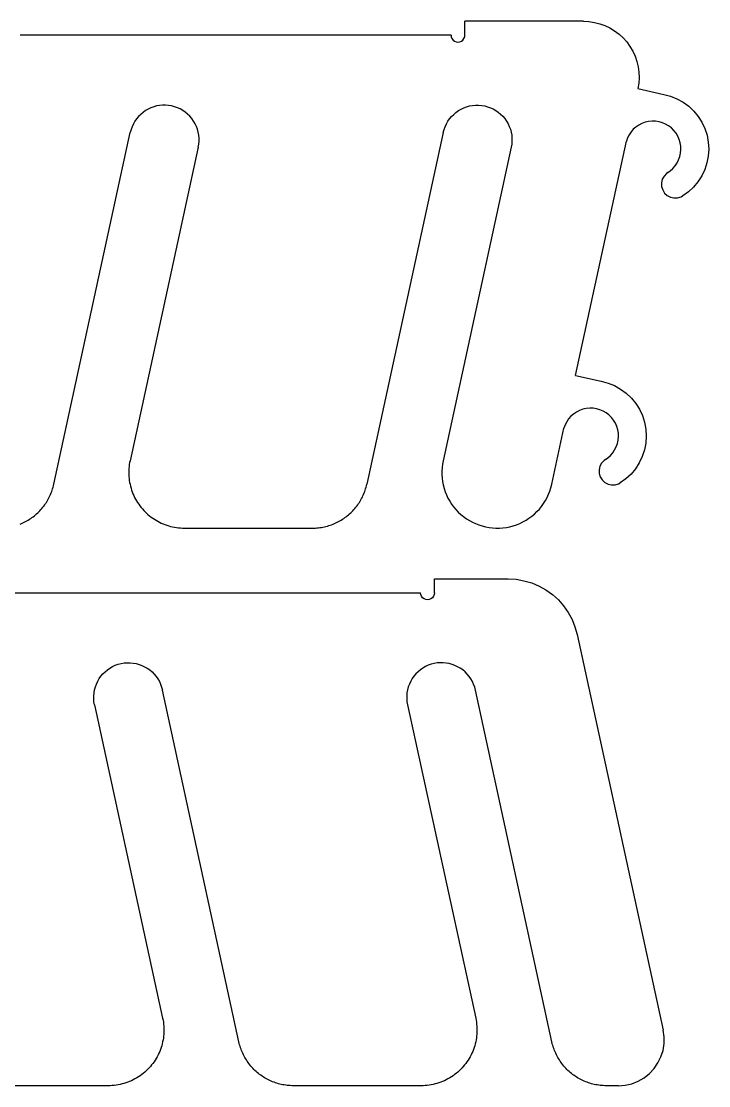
# Model space of a CAD drawing. Extents: x -20.1 to 20.1, y -11.2 to 11.2.
# Drawn here: x 7.72 to 20.08, y -7.98 to 11.17 of the extents above; entities that cross this region are included whole.
import ezdxf

# ---------------------------------------------------------------- set-up
doc = ezdxf.new("R2010")
doc.units = 0
doc.header["$MEASUREMENT"] = 0
doc.layers.get('0').update_dxf_attribs({"linetype": 'CONTINUOUS'})

msp = doc.modelspace()

# ---------------------------------------------------------------- linework, layer by layer
for p, q in [((17.828, 11.166), (15.697, 11.166)), ((15.697, 10.916), (15.697, 11.166)), ((17.828, 11.166), (17.927, 11.161)), ((17.927, 11.161), (18.025, 11.146)), ((18.025, 11.146), (18.121, 11.122)), ((18.121, 11.122), (18.214, 11.088)), ((15.447, 10.916), (7.697, 10.916)), ((15.447, 10.916), (15.451, 10.884)), ((15.693, 10.884), (15.697, 10.916)), ((18.214, 11.088), (18.304, 11.046)), ((18.304, 11.046), (18.388, 10.994)), ((18.388, 10.994), (18.468, 10.935)), ((18.468, 10.935), (18.541, 10.868)), ((15.451, 10.884), (15.464, 10.854)), ((15.464, 10.854), (15.484, 10.828)), ((15.484, 10.828), (15.51, 10.808)), ((15.51, 10.808), (15.54, 10.795)), ((15.54, 10.795), (15.572, 10.791)), ((15.572, 10.791), (15.605, 10.795)), ((15.605, 10.795), (15.635, 10.808)), ((15.635, 10.808), (15.661, 10.828)), ((15.661, 10.828), (15.68, 10.854)), ((15.68, 10.854), (15.693, 10.884)), ((18.541, 10.868), (18.607, 10.794)), ((18.607, 10.794), (18.665, 10.713)), ((18.665, 10.713), (18.715, 10.628)), ((18.715, 10.628), (18.756, 10.538)), ((18.756, 10.538), (18.789, 10.444)), ((18.789, 10.444), (18.811, 10.348)), ((18.811, 10.348), (18.824, 10.249)), ((18.828, 10.15), (18.821, 10.051)), ((18.824, 10.249), (18.828, 10.15)), ((18.821, 10.051), (18.805, 9.954)), ((18.805, 9.954), (19.271, 9.852)), ((19.271, 9.852), (19.393, 9.82)), ((19.393, 9.82), (19.51, 9.774)), ((19.51, 9.774), (19.619, 9.713)), ((9.999, 9.586), (9.952, 9.559)), ((10.049, 9.61), (9.999, 9.586)), ((10.1, 9.629), (10.049, 9.61)), ((10.153, 9.643), (10.1, 9.629)), ((10.206, 9.653), (10.153, 9.643)), ((10.26, 9.658), (10.206, 9.653)), ((10.315, 9.658), (10.26, 9.658)), ((10.369, 9.653), (10.315, 9.658)), ((10.423, 9.644), (10.369, 9.653)), ((10.476, 9.63), (10.423, 9.644)), ((10.527, 9.612), (10.476, 9.63)), ((10.577, 9.589), (10.527, 9.612)), ((10.624, 9.562), (10.577, 9.589)), ((15.581, 9.559), (15.628, 9.586)), ((15.628, 9.586), (15.677, 9.61)), ((15.677, 9.61), (15.728, 9.629)), ((15.728, 9.629), (15.781, 9.643)), ((15.781, 9.643), (15.835, 9.653)), ((15.835, 9.653), (15.889, 9.658)), ((15.889, 9.658), (15.943, 9.658)), ((15.943, 9.658), (15.998, 9.653)), ((15.998, 9.653), (16.052, 9.644)), ((16.052, 9.644), (16.104, 9.63)), ((16.104, 9.63), (16.156, 9.612)), ((16.156, 9.612), (16.205, 9.589)), ((16.205, 9.589), (16.252, 9.562)), ((19.619, 9.713), (19.721, 9.639)), ((19.721, 9.639), (19.812, 9.552)), ((9.793, 9.412), (9.762, 9.367)), ((9.828, 9.454), (9.793, 9.412)), ((9.866, 9.492), (9.828, 9.454)), ((9.908, 9.528), (9.866, 9.492)), ((9.952, 9.559), (9.908, 9.528)), ((10.669, 9.531), (10.624, 9.562)), ((10.711, 9.496), (10.669, 9.531)), ((10.749, 9.457), (10.711, 9.496)), ((10.785, 9.416), (10.749, 9.457)), ((10.816, 9.371), (10.785, 9.416)), ((15.39, 9.367), (15.421, 9.412)), ((15.421, 9.412), (15.456, 9.454)), ((15.456, 9.454), (15.495, 9.492)), ((15.495, 9.492), (15.536, 9.528)), ((15.536, 9.528), (15.581, 9.559)), ((16.252, 9.562), (16.297, 9.531)), ((16.297, 9.531), (16.339, 9.496)), ((16.339, 9.496), (16.378, 9.457)), ((16.378, 9.457), (16.413, 9.416)), ((16.413, 9.416), (16.444, 9.371)), ((19.812, 9.552), (19.892, 9.455)), ((19.892, 9.455), (19.958, 9.349)), ((9.693, 9.219), (9.68, 9.166)), ((9.712, 9.27), (9.693, 9.219)), ((9.735, 9.32), (9.712, 9.27)), ((9.762, 9.367), (9.735, 9.32)), ((10.843, 9.324), (10.816, 9.371)), ((10.867, 9.275), (10.843, 9.324)), ((10.886, 9.224), (10.867, 9.275)), ((10.9, 9.171), (10.886, 9.224)), ((15.308, 9.166), (15.322, 9.219)), ((15.322, 9.219), (15.34, 9.27)), ((15.34, 9.27), (15.363, 9.32)), ((15.363, 9.32), (15.39, 9.367)), ((16.444, 9.371), (16.472, 9.324)), ((16.472, 9.324), (16.495, 9.275)), ((16.495, 9.275), (16.514, 9.224)), ((16.514, 9.224), (16.528, 9.171)), ((18.725, 9.223), (18.684, 9.175)), ((18.772, 9.264), (18.725, 9.223)), ((18.824, 9.3), (18.772, 9.264)), ((18.88, 9.329), (18.824, 9.3)), ((18.939, 9.35), (18.88, 9.329)), ((19, 9.364), (18.939, 9.35)), ((19.063, 9.37), (19, 9.364)), ((19.125, 9.368), (19.063, 9.37)), ((19.187, 9.359), (19.125, 9.368)), ((19.248, 9.342), (19.187, 9.359)), ((19.305, 9.317), (19.248, 9.342)), ((19.36, 9.285), (19.305, 9.317)), ((19.409, 9.247), (19.36, 9.285)), ((19.454, 9.203), (19.409, 9.247)), ((19.493, 9.153), (19.454, 9.203)), ((19.958, 9.349), (20.012, 9.235)), ((20.012, 9.235), (20.05, 9.115)), ((8.304, 2.836), (9.68, 9.166)), ((10.91, 9.117), (10.9, 9.171)), ((10.915, 9.063), (10.91, 9.117)), ((10.91, 8.954), (10.915, 9.009)), ((10.915, 9.009), (10.915, 9.063)), ((15.308, 9.166), (13.932, 2.836)), ((16.528, 9.171), (16.538, 9.117)), ((16.538, 9.117), (16.543, 9.063)), ((16.543, 9.009), (16.539, 8.954)), ((16.543, 9.063), (16.543, 9.009)), ((17.683, 4.791), (18.6, 9.008)), ((18.621, 9.067), (18.6, 9.008)), ((18.649, 9.123), (18.621, 9.067)), ((18.684, 9.175), (18.649, 9.123)), ((19.525, 9.099), (19.493, 9.153)), ((19.55, 9.042), (19.525, 9.099)), ((19.568, 8.982), (19.55, 9.042)), ((20.05, 9.115), (20.073, 8.992)), ((10.901, 8.901), (9.675, 3.261)), ((10.901, 8.901), (10.91, 8.954)), ((16.529, 8.901), (15.304, 3.261)), ((16.539, 8.954), (16.529, 8.901)), ((19.578, 8.92), (19.568, 8.982)), ((19.574, 8.794), (19.58, 8.857)), ((19.58, 8.857), (19.578, 8.92)), ((20.08, 8.867), (20.072, 8.741)), ((20.073, 8.992), (20.08, 8.867)), ((19.477, 8.566), (19.512, 8.618)), ((19.512, 8.618), (19.54, 8.674)), ((19.54, 8.674), (19.561, 8.733)), ((19.561, 8.733), (19.574, 8.794)), ((20.048, 8.618), (20.009, 8.499)), ((20.072, 8.741), (20.048, 8.618)), ((19.321, 8.428), (19.277, 8.381)), ((19.348, 8.445), (19.321, 8.428)), ((19.346, 8.448), (19.388, 8.477)), ((19.346, 8.448), (19.348, 8.445)), ((19.388, 8.477), (19.435, 8.518)), ((19.435, 8.518), (19.477, 8.566)), ((20.009, 8.499), (19.955, 8.385)), ((19.246, 8.323), (19.231, 8.26)), ((19.231, 8.26), (19.234, 8.195)), ((19.277, 8.381), (19.246, 8.323)), ((19.887, 8.28), (19.807, 8.183)), ((19.955, 8.385), (19.887, 8.28)), ((19.234, 8.195), (19.253, 8.133)), ((19.253, 8.133), (19.287, 8.077)), ((19.287, 8.077), (19.335, 8.033)), ((19.715, 8.098), (19.613, 8.024)), ((19.807, 8.183), (19.715, 8.098)), ((19.335, 8.033), (19.392, 8.002)), ((19.392, 8.002), (19.456, 7.988)), ((19.456, 7.988), (19.521, 7.99)), ((19.521, 7.99), (19.583, 8.009)), ((19.583, 8.009), (19.611, 8.027)), ((19.611, 8.027), (19.613, 8.024)), ((17.683, 4.791), (18.149, 4.689)), ((18.149, 4.689), (18.271, 4.657)), ((18.271, 4.657), (18.387, 4.611)), ((18.387, 4.611), (18.497, 4.55)), ((18.497, 4.55), (18.598, 4.475)), ((18.598, 4.475), (18.69, 4.389)), ((18.69, 4.389), (18.769, 4.292)), ((18.769, 4.292), (18.836, 4.186)), ((17.603, 4.06), (17.562, 4.012)), ((17.65, 4.101), (17.603, 4.06)), ((17.702, 4.137), (17.65, 4.101)), ((17.757, 4.165), (17.702, 4.137)), ((17.816, 4.187), (17.757, 4.165)), ((17.878, 4.201), (17.816, 4.187)), ((17.94, 4.207), (17.878, 4.201)), ((18.003, 4.205), (17.94, 4.207)), ((18.065, 4.196), (18.003, 4.205)), ((18.125, 4.179), (18.065, 4.196)), ((18.183, 4.154), (18.125, 4.179)), ((18.237, 4.122), (18.183, 4.154)), ((18.287, 4.084), (18.237, 4.122)), ((18.332, 4.04), (18.287, 4.084)), ((18.37, 3.99), (18.332, 4.04)), ((18.836, 4.186), (18.889, 4.072)), ((18.889, 4.072), (18.927, 3.952)), ((17.258, 2.836), (17.477, 3.845)), ((17.498, 3.904), (17.477, 3.845)), ((17.527, 3.96), (17.498, 3.904)), ((17.562, 4.012), (17.527, 3.96)), ((18.403, 3.936), (18.37, 3.99)), ((18.428, 3.879), (18.403, 3.936)), ((18.445, 3.818), (18.428, 3.879)), ((18.927, 3.952), (18.951, 3.829)), ((18.456, 3.757), (18.445, 3.818)), ((18.452, 3.631), (18.458, 3.694)), ((18.458, 3.694), (18.456, 3.757)), ((18.958, 3.704), (18.95, 3.578)), ((18.951, 3.829), (18.958, 3.704)), ((18.354, 3.403), (18.389, 3.455)), ((18.389, 3.455), (18.418, 3.511)), ((18.418, 3.511), (18.439, 3.57)), ((18.439, 3.57), (18.452, 3.631)), ((18.926, 3.455), (18.886, 3.336)), ((18.95, 3.578), (18.926, 3.455)), ((9.675, 3.261), (9.668, 3.226)), ((15.304, 3.261), (15.292, 3.199)), ((18.199, 3.265), (18.154, 3.218)), ((18.226, 3.282), (18.199, 3.265)), ((18.224, 3.285), (18.266, 3.314)), ((18.224, 3.285), (18.226, 3.282)), ((18.266, 3.314), (18.313, 3.355)), ((18.313, 3.355), (18.354, 3.403)), ((18.886, 3.336), (18.832, 3.222)), ((9.653, 3.084), (9.652, 3.049)), ((9.655, 3.12), (9.653, 3.084)), ((9.658, 3.155), (9.655, 3.12)), ((9.662, 3.191), (9.658, 3.155)), ((9.668, 3.226), (9.662, 3.191)), ((15.285, 3.137), (15.281, 3.074)), ((15.281, 3.074), (15.281, 3.011)), ((15.292, 3.199), (15.285, 3.137)), ((18.124, 3.16), (18.109, 3.097)), ((18.109, 3.097), (18.111, 3.032)), ((18.154, 3.218), (18.124, 3.16)), ((18.765, 3.117), (18.684, 3.02)), ((18.832, 3.222), (18.765, 3.117)), ((9.652, 3.049), (9.653, 3.013)), ((9.653, 3.013), (9.655, 2.977)), ((9.655, 2.977), (9.658, 2.942)), ((9.658, 2.942), (9.662, 2.906)), ((9.662, 2.906), (9.668, 2.871)), ((15.281, 3.011), (15.286, 2.949)), ((15.286, 2.949), (15.294, 2.886)), ((15.294, 2.886), (15.306, 2.825)), ((18.111, 3.032), (18.13, 2.97)), ((18.13, 2.97), (18.165, 2.914)), ((18.165, 2.914), (18.212, 2.87)), ((18.592, 2.934), (18.491, 2.861)), ((18.684, 3.02), (18.592, 2.934)), ((8.256, 2.681), (8.266, 2.706)), ((8.266, 2.706), (8.275, 2.732)), ((8.275, 2.732), (8.283, 2.757)), ((8.283, 2.757), (8.291, 2.784)), ((8.291, 2.784), (8.297, 2.81)), ((8.297, 2.81), (8.304, 2.836)), ((9.668, 2.871), (9.675, 2.836)), ((9.675, 2.836), (9.683, 2.801)), ((9.683, 2.801), (9.693, 2.767)), ((9.693, 2.767), (9.703, 2.733)), ((9.703, 2.733), (9.715, 2.699)), ((9.715, 2.699), (9.728, 2.666)), ((13.885, 2.681), (13.894, 2.706)), ((13.894, 2.706), (13.903, 2.732)), ((13.903, 2.732), (13.911, 2.757)), ((13.911, 2.757), (13.919, 2.784)), ((13.919, 2.784), (13.926, 2.81)), ((13.926, 2.81), (13.932, 2.836)), ((15.306, 2.825), (15.322, 2.764)), ((15.322, 2.764), (15.342, 2.704)), ((15.342, 2.704), (15.365, 2.646)), ((17.201, 2.657), (17.224, 2.715)), ((17.224, 2.715), (17.243, 2.775)), ((17.243, 2.775), (17.258, 2.836)), ((18.212, 2.87), (18.27, 2.839)), ((18.27, 2.839), (18.333, 2.825)), ((18.333, 2.825), (18.398, 2.827)), ((18.398, 2.827), (18.461, 2.846)), ((18.461, 2.846), (18.489, 2.864)), ((18.489, 2.864), (18.491, 2.861)), ((8.155, 2.489), (8.17, 2.512)), ((8.17, 2.512), (8.184, 2.535)), ((8.184, 2.535), (8.198, 2.558)), ((8.198, 2.558), (8.211, 2.582)), ((8.211, 2.582), (8.223, 2.606)), ((8.223, 2.606), (8.235, 2.631)), ((8.235, 2.631), (8.246, 2.656)), ((8.246, 2.656), (8.256, 2.681)), ((9.728, 2.666), (9.743, 2.633)), ((9.743, 2.633), (9.758, 2.601)), ((9.758, 2.601), (9.775, 2.569)), ((9.775, 2.569), (9.792, 2.538)), ((9.792, 2.538), (9.811, 2.508)), ((9.811, 2.508), (9.831, 2.478)), ((13.784, 2.489), (13.798, 2.512)), ((13.798, 2.512), (13.813, 2.535)), ((13.813, 2.535), (13.826, 2.558)), ((13.826, 2.558), (13.839, 2.582)), ((13.839, 2.582), (13.852, 2.606)), ((13.852, 2.606), (13.863, 2.631)), ((13.863, 2.631), (13.874, 2.656)), ((13.874, 2.656), (13.885, 2.681)), ((15.365, 2.646), (15.392, 2.589)), ((15.392, 2.589), (15.423, 2.535)), ((15.423, 2.535), (15.457, 2.482)), ((17.074, 2.44), (17.111, 2.491)), ((17.111, 2.491), (17.144, 2.545)), ((17.144, 2.545), (17.174, 2.6)), ((17.174, 2.6), (17.201, 2.657)), ((7.975, 2.287), (7.995, 2.305)), ((7.995, 2.305), (8.015, 2.324)), ((8.015, 2.324), (8.035, 2.343)), ((8.035, 2.343), (8.053, 2.362)), ((8.053, 2.362), (8.072, 2.382)), ((8.072, 2.382), (8.09, 2.403)), ((8.09, 2.403), (8.107, 2.424)), ((8.107, 2.424), (8.124, 2.445)), ((8.124, 2.445), (8.14, 2.467)), ((8.14, 2.467), (8.155, 2.489)), ((9.831, 2.478), (9.852, 2.449)), ((9.852, 2.449), (9.874, 2.421)), ((9.874, 2.421), (9.897, 2.394)), ((9.897, 2.394), (9.92, 2.367)), ((9.92, 2.367), (9.945, 2.342)), ((9.945, 2.342), (9.971, 2.317)), ((9.971, 2.317), (9.997, 2.293)), ((13.603, 2.287), (13.624, 2.305)), ((13.624, 2.305), (13.644, 2.324)), ((13.644, 2.324), (13.663, 2.343)), ((13.663, 2.343), (13.682, 2.362)), ((13.682, 2.362), (13.7, 2.382)), ((13.7, 2.382), (13.718, 2.403)), ((13.718, 2.403), (13.735, 2.424)), ((13.735, 2.424), (13.752, 2.445)), ((13.752, 2.445), (13.768, 2.467)), ((13.768, 2.467), (13.784, 2.489)), ((15.457, 2.482), (15.494, 2.431)), ((15.494, 2.431), (15.534, 2.383)), ((15.534, 2.383), (15.578, 2.337)), ((15.578, 2.337), (15.624, 2.295)), ((16.898, 2.262), (16.946, 2.302)), ((16.946, 2.302), (16.992, 2.346)), ((16.992, 2.346), (17.035, 2.392)), ((17.035, 2.392), (17.074, 2.44)), ((7.697, 2.12), (7.722, 2.13)), ((7.722, 2.13), (7.747, 2.141)), ((7.747, 2.141), (7.771, 2.153)), ((7.771, 2.153), (7.796, 2.166)), ((7.796, 2.166), (7.819, 2.179)), ((7.819, 2.179), (7.843, 2.192)), ((7.843, 2.192), (7.866, 2.207)), ((7.866, 2.207), (7.888, 2.222)), ((7.888, 2.222), (7.911, 2.237)), ((7.911, 2.237), (7.933, 2.253)), ((7.933, 2.253), (7.954, 2.27)), ((7.954, 2.27), (7.975, 2.287)), ((9.997, 2.293), (10.025, 2.27)), ((10.025, 2.27), (10.053, 2.248)), ((10.053, 2.248), (10.082, 2.227)), ((10.082, 2.227), (10.112, 2.207)), ((10.112, 2.207), (10.142, 2.189)), ((10.142, 2.189), (10.173, 2.171)), ((10.173, 2.171), (10.205, 2.154)), ((10.205, 2.154), (10.237, 2.139)), ((10.237, 2.139), (10.27, 2.125)), ((10.27, 2.125), (10.303, 2.112)), ((10.303, 2.112), (10.336, 2.1)), ((13.275, 2.101), (13.3, 2.11)), ((13.3, 2.11), (13.326, 2.12)), ((13.326, 2.12), (13.351, 2.13)), ((13.351, 2.13), (13.375, 2.141)), ((13.375, 2.141), (13.4, 2.153)), ((13.4, 2.153), (13.424, 2.166)), ((13.424, 2.166), (13.448, 2.179)), ((13.448, 2.179), (13.471, 2.192)), ((13.471, 2.192), (13.494, 2.207)), ((13.494, 2.207), (13.517, 2.222)), ((13.517, 2.222), (13.539, 2.237)), ((13.539, 2.237), (13.561, 2.253)), ((13.561, 2.253), (13.582, 2.27)), ((13.582, 2.27), (13.603, 2.287)), ((15.624, 2.295), (15.672, 2.255)), ((15.672, 2.255), (15.723, 2.218)), ((15.723, 2.218), (15.777, 2.185)), ((15.777, 2.185), (15.832, 2.155)), ((15.832, 2.155), (15.889, 2.129)), ((15.889, 2.129), (15.947, 2.106)), ((16.565, 2.09), (16.625, 2.11)), ((16.625, 2.11), (16.683, 2.133)), ((16.683, 2.133), (16.74, 2.16)), ((16.74, 2.16), (16.795, 2.191)), ((16.795, 2.191), (16.848, 2.225)), ((16.848, 2.225), (16.898, 2.262)), ((10.336, 2.1), (10.371, 2.089)), ((10.371, 2.089), (10.405, 2.08)), ((10.405, 2.08), (10.44, 2.072)), ((10.44, 2.072), (10.475, 2.065)), ((10.475, 2.065), (10.51, 2.059)), ((10.51, 2.059), (10.545, 2.054)), ((10.545, 2.054), (10.581, 2.051)), ((10.581, 2.051), (10.617, 2.049)), ((10.617, 2.049), (10.652, 2.049)), ((10.652, 2.049), (12.955, 2.049)), ((12.955, 2.049), (12.982, 2.049)), ((12.982, 2.049), (13.009, 2.05)), ((13.009, 2.05), (13.036, 2.052)), ((13.036, 2.052), (13.063, 2.055)), ((13.063, 2.055), (13.09, 2.058)), ((13.09, 2.058), (13.117, 2.062)), ((13.117, 2.062), (13.144, 2.067)), ((13.144, 2.067), (13.17, 2.072)), ((13.17, 2.072), (13.197, 2.078)), ((13.197, 2.078), (13.223, 2.085)), ((13.223, 2.085), (13.249, 2.093)), ((13.249, 2.093), (13.275, 2.101)), ((15.947, 2.106), (16.007, 2.087)), ((16.007, 2.087), (16.068, 2.071)), ((16.068, 2.071), (16.13, 2.06)), ((16.13, 2.06), (16.192, 2.053)), ((16.192, 2.053), (16.255, 2.049)), ((16.255, 2.049), (16.318, 2.049)), ((16.318, 2.049), (16.381, 2.054)), ((16.381, 2.054), (16.443, 2.062)), ((16.443, 2.062), (16.505, 2.074)), ((16.505, 2.074), (16.565, 2.09)), ((15.148, 1.135), (16.474, 1.135)), ((15.148, 0.885), (15.148, 1.135)), ((16.474, 1.135), (16.617, 1.127)), ((16.617, 1.127), (16.759, 1.102)), ((16.759, 1.102), (16.897, 1.062)), ((16.897, 1.062), (17.029, 1.007)), ((17.029, 1.007), (17.154, 0.937)), ((7.111, 0.885), (14.898, 0.885)), ((14.902, 0.853), (14.898, 0.885)), ((14.915, 0.822), (14.902, 0.853)), ((14.935, 0.797), (14.915, 0.822)), ((14.961, 0.777), (14.935, 0.797)), ((14.991, 0.764), (14.961, 0.777)), ((15.086, 0.777), (15.056, 0.764)), ((15.112, 0.797), (15.086, 0.777)), ((15.131, 0.822), (15.112, 0.797)), ((15.144, 0.853), (15.131, 0.822)), ((15.148, 0.885), (15.144, 0.853)), ((17.154, 0.937), (17.271, 0.854)), ((17.271, 0.854), (17.377, 0.757)), ((15.023, 0.76), (14.991, 0.764)), ((15.056, 0.764), (15.023, 0.76)), ((17.377, 0.757), (17.472, 0.65)), ((17.472, 0.65), (17.554, 0.532)), ((17.554, 0.532), (17.623, 0.406)), ((17.623, 0.406), (17.676, 0.273)), ((17.676, 0.273), (17.715, 0.135)), ((17.715, 0.135), (19.262, -6.983)), ((9.514, -0.387), (9.567, -0.378)), ((9.567, -0.378), (9.622, -0.373)), ((9.622, -0.373), (9.676, -0.374)), ((9.676, -0.374), (9.73, -0.379)), ((9.73, -0.379), (9.784, -0.388)), ((15.196, -0.378), (15.142, -0.387)), ((15.25, -0.373), (15.196, -0.378)), ((15.305, -0.374), (15.25, -0.373)), ((15.359, -0.379), (15.305, -0.374)), ((15.413, -0.388), (15.359, -0.379)), ((9.152, -0.615), (9.187, -0.574)), ((9.187, -0.574), (9.226, -0.535)), ((9.226, -0.535), (9.268, -0.5)), ((9.268, -0.5), (9.313, -0.469)), ((9.313, -0.469), (9.36, -0.442)), ((9.36, -0.442), (9.409, -0.419)), ((9.409, -0.419), (9.461, -0.401)), ((9.461, -0.401), (9.514, -0.387)), ((9.784, -0.388), (9.837, -0.403)), ((9.837, -0.403), (9.888, -0.421)), ((9.888, -0.421), (9.937, -0.445)), ((9.937, -0.445), (9.984, -0.472)), ((9.984, -0.472), (10.029, -0.504)), ((10.029, -0.504), (10.07, -0.539)), ((10.07, -0.539), (10.109, -0.577)), ((14.816, -0.574), (14.78, -0.615)), ((14.854, -0.535), (14.816, -0.574)), ((14.896, -0.5), (14.854, -0.535)), ((14.941, -0.469), (14.896, -0.5)), ((14.988, -0.442), (14.941, -0.469)), ((15.038, -0.419), (14.988, -0.442)), ((15.089, -0.401), (15.038, -0.419)), ((15.142, -0.387), (15.089, -0.401)), ((15.465, -0.403), (15.413, -0.388)), ((15.516, -0.421), (15.465, -0.403)), ((15.566, -0.445), (15.516, -0.421)), ((15.613, -0.472), (15.566, -0.445)), ((15.657, -0.504), (15.613, -0.472)), ((15.699, -0.539), (15.657, -0.504)), ((15.737, -0.577), (15.699, -0.539)), ((9.051, -0.807), (9.07, -0.756)), ((9.07, -0.756), (9.093, -0.707)), ((9.093, -0.707), (9.121, -0.66)), ((9.121, -0.66), (9.152, -0.615)), ((10.109, -0.577), (10.144, -0.619)), ((10.144, -0.619), (10.175, -0.664)), ((10.175, -0.664), (10.202, -0.712)), ((10.202, -0.712), (10.225, -0.761)), ((10.225, -0.761), (10.243, -0.812)), ((14.698, -0.756), (14.679, -0.807)), ((14.722, -0.707), (14.698, -0.756)), ((14.749, -0.66), (14.722, -0.707)), ((14.78, -0.615), (14.749, -0.66)), ((15.772, -0.619), (15.737, -0.577)), ((15.803, -0.664), (15.772, -0.619)), ((15.83, -0.712), (15.803, -0.664)), ((15.853, -0.761), (15.83, -0.712)), ((15.872, -0.812), (15.853, -0.761)), ((9.022, -0.968), (9.027, -0.914)), ((9.027, -0.914), (9.037, -0.86)), ((9.037, -0.86), (9.051, -0.807)), ((10.243, -0.812), (10.257, -0.865)), ((11.633, -7.195), (10.257, -0.865)), ((14.655, -0.914), (14.65, -0.968)), ((14.665, -0.86), (14.655, -0.914)), ((14.679, -0.807), (14.665, -0.86)), ((15.885, -0.865), (15.872, -0.812)), ((17.262, -7.195), (15.885, -0.865)), ((9.022, -1.023), (9.022, -0.968)), ((9.026, -1.077), (9.022, -1.023)), ((9.036, -1.131), (9.026, -1.077)), ((9.036, -1.131), (10.261, -6.77)), ((14.65, -0.968), (14.65, -1.023)), ((14.65, -1.023), (14.655, -1.077)), ((14.655, -1.077), (14.664, -1.131)), ((14.664, -1.131), (15.89, -6.77)), ((10.261, -6.77), (10.268, -6.805)), ((10.268, -6.805), (10.274, -6.84)), ((10.274, -6.84), (10.279, -6.876)), ((10.279, -6.876), (10.282, -6.911)), ((15.89, -6.77), (15.897, -6.805)), ((15.897, -6.805), (15.903, -6.84)), ((15.903, -6.84), (15.907, -6.876)), ((15.907, -6.876), (15.91, -6.911)), ((10.282, -7.054), (10.279, -7.089)), ((10.282, -6.911), (10.284, -6.947)), ((10.284, -7.018), (10.282, -7.054)), ((10.284, -6.947), (10.284, -6.983)), ((10.284, -6.983), (10.284, -7.018)), ((15.91, -7.054), (15.907, -7.089)), ((15.91, -6.911), (15.912, -6.947)), ((15.912, -7.018), (15.91, -7.054)), ((15.912, -6.947), (15.913, -6.983)), ((15.913, -6.983), (15.912, -7.018)), ((19.279, -7.104), (19.262, -6.983)), ((10.244, -7.264), (10.233, -7.298)), ((10.253, -7.23), (10.244, -7.264)), ((10.261, -7.195), (10.253, -7.23)), ((10.268, -7.16), (10.261, -7.195)), ((10.274, -7.125), (10.268, -7.16)), ((10.279, -7.089), (10.274, -7.125)), ((11.639, -7.221), (11.633, -7.195)), ((11.646, -7.248), (11.639, -7.221)), ((11.654, -7.274), (11.646, -7.248)), ((11.662, -7.3), (11.654, -7.274)), ((15.872, -7.264), (15.862, -7.298)), ((15.882, -7.23), (15.872, -7.264)), ((15.89, -7.195), (15.882, -7.23)), ((15.897, -7.16), (15.89, -7.195)), ((15.903, -7.125), (15.897, -7.16)), ((15.907, -7.089), (15.903, -7.125)), ((17.268, -7.221), (17.262, -7.195)), ((17.274, -7.248), (17.268, -7.221)), ((17.282, -7.274), (17.274, -7.248)), ((17.29, -7.3), (17.282, -7.274)), ((19.259, -7.347), (19.278, -7.226)), ((19.278, -7.226), (19.279, -7.104)), ((10.162, -7.462), (10.144, -7.493)), ((10.179, -7.43), (10.162, -7.462)), ((10.194, -7.398), (10.179, -7.43)), ((10.208, -7.365), (10.194, -7.398)), ((10.221, -7.332), (10.208, -7.365)), ((10.233, -7.298), (10.221, -7.332)), ((11.671, -7.325), (11.662, -7.3)), ((11.68, -7.35), (11.671, -7.325)), ((11.691, -7.376), (11.68, -7.35)), ((11.702, -7.4), (11.691, -7.376)), ((11.713, -7.425), (11.702, -7.4)), ((11.726, -7.449), (11.713, -7.425)), ((11.739, -7.473), (11.726, -7.449)), ((15.79, -7.462), (15.773, -7.493)), ((15.807, -7.43), (15.79, -7.462)), ((15.822, -7.398), (15.807, -7.43)), ((15.837, -7.365), (15.822, -7.398)), ((15.85, -7.332), (15.837, -7.365)), ((15.862, -7.298), (15.85, -7.332)), ((17.299, -7.325), (17.29, -7.3)), ((17.309, -7.35), (17.299, -7.325)), ((17.319, -7.376), (17.309, -7.35)), ((17.33, -7.4), (17.319, -7.376)), ((17.342, -7.425), (17.33, -7.4)), ((17.354, -7.449), (17.342, -7.425)), ((17.367, -7.473), (17.354, -7.449)), ((19.168, -7.574), (19.222, -7.464)), ((19.222, -7.464), (19.259, -7.347)), ((10.04, -7.637), (10.016, -7.664)), ((10.063, -7.61), (10.04, -7.637)), ((10.085, -7.582), (10.063, -7.61)), ((10.106, -7.553), (10.085, -7.582)), ((10.126, -7.523), (10.106, -7.553)), ((10.144, -7.493), (10.126, -7.523)), ((11.752, -7.496), (11.739, -7.473)), ((11.767, -7.519), (11.752, -7.496)), ((11.781, -7.542), (11.767, -7.519)), ((11.797, -7.564), (11.781, -7.542)), ((11.813, -7.586), (11.797, -7.564)), ((11.83, -7.608), (11.813, -7.586)), ((11.847, -7.629), (11.83, -7.608)), ((11.865, -7.649), (11.847, -7.629)), ((11.883, -7.669), (11.865, -7.649)), ((15.668, -7.637), (15.645, -7.664)), ((15.691, -7.61), (15.668, -7.637)), ((15.713, -7.582), (15.691, -7.61)), ((15.734, -7.553), (15.713, -7.582)), ((15.754, -7.523), (15.734, -7.553)), ((15.773, -7.493), (15.754, -7.523)), ((17.381, -7.496), (17.367, -7.473)), ((17.395, -7.519), (17.381, -7.496)), ((17.41, -7.542), (17.395, -7.519)), ((17.425, -7.564), (17.41, -7.542)), ((17.442, -7.586), (17.425, -7.564)), ((17.458, -7.608), (17.442, -7.586)), ((17.475, -7.629), (17.458, -7.608)), ((17.493, -7.649), (17.475, -7.629)), ((17.512, -7.669), (17.493, -7.649)), ((19.098, -7.675), (19.168, -7.574)), ((9.795, -7.843), (9.764, -7.86)), ((9.825, -7.824), (9.795, -7.843)), ((9.855, -7.804), (9.825, -7.824)), ((9.884, -7.783), (9.855, -7.804)), ((9.912, -7.761), (9.884, -7.783)), ((9.939, -7.738), (9.912, -7.761)), ((9.966, -7.714), (9.939, -7.738)), ((9.991, -7.69), (9.966, -7.714)), ((10.016, -7.664), (9.991, -7.69)), ((11.902, -7.689), (11.883, -7.669)), ((11.921, -7.707), (11.902, -7.689)), ((11.941, -7.726), (11.921, -7.707)), ((11.962, -7.744), (11.941, -7.726)), ((11.983, -7.761), (11.962, -7.744)), ((12.004, -7.778), (11.983, -7.761)), ((12.026, -7.794), (12.004, -7.778)), ((12.048, -7.81), (12.026, -7.794)), ((12.071, -7.824), (12.048, -7.81)), ((12.094, -7.839), (12.071, -7.824)), ((12.117, -7.852), (12.094, -7.839)), ((15.423, -7.843), (15.392, -7.86)), ((15.453, -7.824), (15.423, -7.843)), ((15.483, -7.804), (15.453, -7.824)), ((15.512, -7.783), (15.483, -7.804)), ((15.54, -7.761), (15.512, -7.783)), ((15.568, -7.738), (15.54, -7.761)), ((15.594, -7.714), (15.568, -7.738)), ((15.62, -7.69), (15.594, -7.714)), ((15.645, -7.664), (15.62, -7.69)), ((17.531, -7.689), (17.512, -7.669)), ((17.55, -7.707), (17.531, -7.689)), ((17.57, -7.726), (17.55, -7.707)), ((17.59, -7.744), (17.57, -7.726)), ((17.611, -7.761), (17.59, -7.744)), ((17.633, -7.778), (17.611, -7.761)), ((17.654, -7.794), (17.633, -7.778)), ((17.677, -7.81), (17.654, -7.794)), ((17.699, -7.824), (17.677, -7.81)), ((17.722, -7.839), (17.699, -7.824)), ((17.746, -7.852), (17.722, -7.839)), ((18.812, -7.902), (18.918, -7.841)), ((18.918, -7.841), (19.014, -7.765)), ((19.014, -7.765), (19.098, -7.675)), ((9.284, -7.982), (6.982, -7.982)), ((9.32, -7.982), (9.284, -7.982)), ((9.356, -7.98), (9.32, -7.982)), ((9.391, -7.977), (9.356, -7.98)), ((9.427, -7.972), (9.391, -7.977)), ((9.462, -7.967), (9.427, -7.972)), ((9.497, -7.96), (9.462, -7.967)), ((9.532, -7.951), (9.497, -7.96)), ((9.566, -7.942), (9.532, -7.951)), ((9.6, -7.931), (9.566, -7.942)), ((9.634, -7.919), (9.6, -7.931)), ((9.667, -7.906), (9.634, -7.919)), ((9.7, -7.892), (9.667, -7.906)), ((9.732, -7.877), (9.7, -7.892)), ((9.764, -7.86), (9.732, -7.877)), ((12.141, -7.866), (12.117, -7.852)), ((12.165, -7.878), (12.141, -7.866)), ((12.19, -7.89), (12.165, -7.878)), ((12.214, -7.901), (12.19, -7.89)), ((12.239, -7.911), (12.214, -7.901)), ((12.265, -7.921), (12.239, -7.911)), ((12.29, -7.93), (12.265, -7.921)), ((12.316, -7.938), (12.29, -7.93)), ((12.342, -7.946), (12.316, -7.938)), ((12.368, -7.953), (12.342, -7.946)), ((12.395, -7.959), (12.368, -7.953)), ((12.421, -7.964), (12.395, -7.959)), ((12.448, -7.969), (12.421, -7.964)), ((12.475, -7.973), (12.448, -7.969)), ((12.502, -7.977), (12.475, -7.973)), ((12.529, -7.979), (12.502, -7.977)), ((12.556, -7.981), (12.529, -7.979)), ((12.583, -7.982), (12.556, -7.981)), ((12.61, -7.982), (12.583, -7.982)), ((14.913, -7.982), (12.61, -7.982)), ((14.948, -7.982), (14.913, -7.982)), ((14.984, -7.98), (14.948, -7.982)), ((15.02, -7.977), (14.984, -7.98)), ((15.055, -7.972), (15.02, -7.977)), ((15.09, -7.967), (15.055, -7.972)), ((15.125, -7.96), (15.09, -7.967)), ((15.16, -7.951), (15.125, -7.96)), ((15.194, -7.942), (15.16, -7.951)), ((15.229, -7.931), (15.194, -7.942)), ((15.262, -7.919), (15.229, -7.931)), ((15.295, -7.906), (15.262, -7.919)), ((15.328, -7.892), (15.295, -7.906)), ((15.36, -7.877), (15.328, -7.892)), ((15.392, -7.86), (15.36, -7.877)), ((17.769, -7.866), (17.746, -7.852)), ((17.794, -7.878), (17.769, -7.866)), ((17.818, -7.89), (17.794, -7.878)), ((17.843, -7.901), (17.818, -7.89)), ((17.868, -7.911), (17.843, -7.901)), ((17.893, -7.921), (17.868, -7.911)), ((17.919, -7.93), (17.893, -7.921)), ((17.945, -7.938), (17.919, -7.93)), ((17.971, -7.946), (17.945, -7.938)), ((17.997, -7.953), (17.971, -7.946)), ((18.023, -7.959), (17.997, -7.953)), ((18.05, -7.964), (18.023, -7.959)), ((18.077, -7.969), (18.05, -7.964)), ((18.103, -7.973), (18.077, -7.969)), ((18.13, -7.977), (18.103, -7.973)), ((18.157, -7.979), (18.13, -7.977)), ((18.184, -7.981), (18.157, -7.979)), ((18.212, -7.982), (18.184, -7.981)), ((18.239, -7.982), (18.212, -7.982)), ((18.456, -7.983), (18.239, -7.982)), ((18.456, -7.983), (18.578, -7.973)), ((18.578, -7.973), (18.698, -7.946)), ((18.698, -7.946), (18.812, -7.902))]:
    msp.add_line(p, q)

doc.saveas('drawing.dxf')
